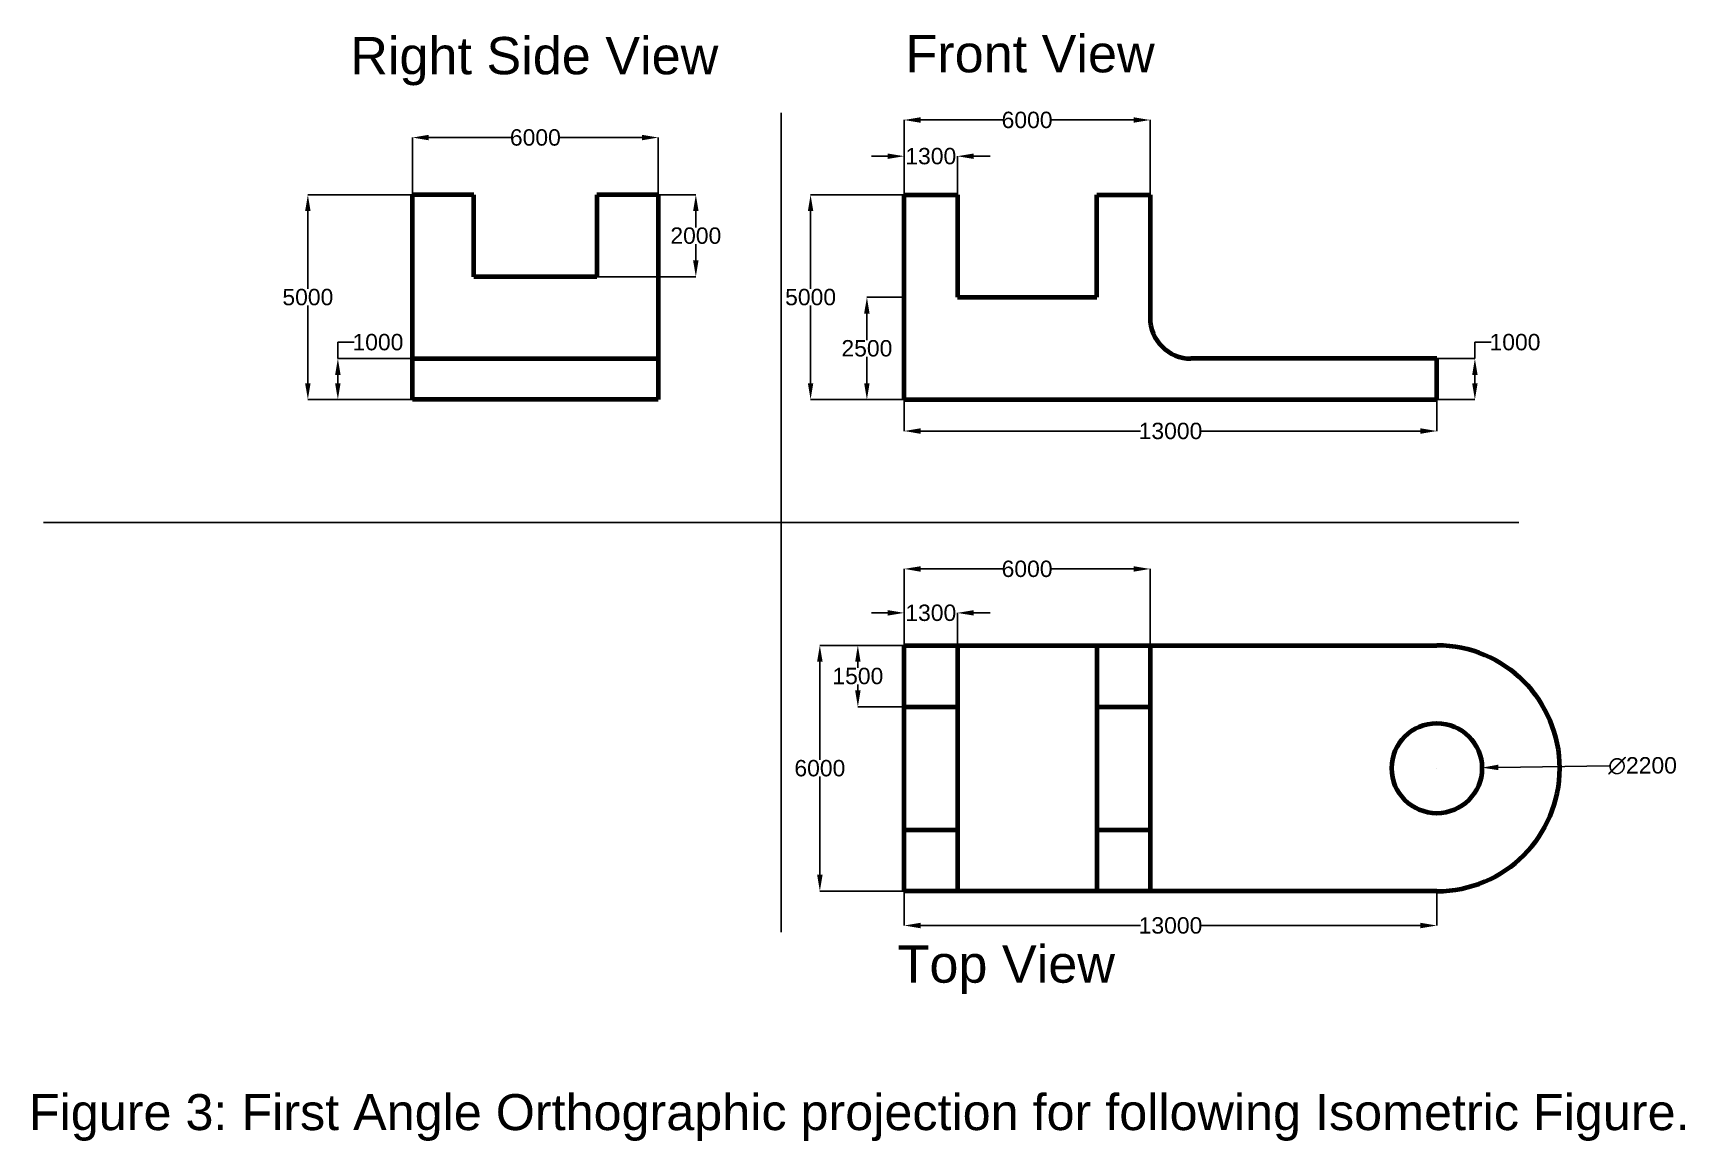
# Model space of a CAD drawing. Header units: inches. Extents: x -8858 to 31456, y -15775 to 11271.
import ezdxf

# ---------------------------------------------------------------- set-up
doc = ezdxf.new("R2010")
doc.units = ezdxf.units.IN
doc.header["$MEASUREMENT"] = 0
doc.styles.get("Standard").update_dxf_attribs({"font": 'arial.ttf'})
doc.dimstyles.get("Standard").update_dxf_attribs({"dimtxt": 400, "dimasz": 400, "dimexe": 0.18, "dimexo": 0.0625, "dimgap": 0.09, "dimtad": 0, "dimtih": 1, "dimtoh": 1, "dimdec": 0, "dimzin": 0, "dimdsep": 46, "dimtxsty": 'Standard', "dimcen": 0.09, "dimadec": 0, "dimazin": 0, "dimtfac": 1, "dimtdec": 0, "dimtofl": 0, "dimtmove": 0, "dimatfit": 3, "dimfxl": 1, "dimtolj": 1, "dimtzin": 0, "dimarcsym": 0})

# ---------------------------------------------------------------- blocks, each defined once
blk = doc.blocks.new('*D1')
at = {"color": 0, "lineweight": -2, "transparency": 16777216}
for p, q in [((12401, 7323), (10118, 7323)), ((10118, 6923), (10118, 5027)), ((10118, 2723), (10118, 4619)), ((12401, 2323), (10118, 2323))]:
    blk.add_line(p, q, dxfattribs=at)
at = {"color": 0, "transparency": 16777216}
for points in [[(10051, 6923), (10184, 6923), (10118, 7323)], [(10051, 2723), (10184, 2723), (10118, 2323)]]:
    blk.add_solid(points, dxfattribs=at)
at = {"layer": 'Defpoints', "color": 0, "transparency": 16777216}
for p in [(10118, 7323), (12401, 7323), (12401, 2323)]:
    blk.add_point(p, dxfattribs=at)
at = {"color": 0, "transparency": 16777216, "insert": (10118, 4823), "char_height": 400, "attachment_point": 5}
blk.add_mtext('\\A1;5000', dxfattribs=at)
blk = doc.blocks.new('*D2')
at = {"color": 0, "lineweight": -2, "transparency": 16777216}
for p, q in [((12401, 4823), (11491, 4823)), ((11492, 4423), (11492, 3777)), ((11492, 2723), (11492, 3369)), ((12401, 2323), (11491, 2323))]:
    blk.add_line(p, q, dxfattribs=at)
at = {"color": 0, "transparency": 16777216}
for points in [[(11425, 4423), (11558, 4423), (11492, 4823)], [(11425, 2723), (11558, 2723), (11492, 2323)]]:
    blk.add_solid(points, dxfattribs=at)
at = {"layer": 'Defpoints', "color": 0, "transparency": 16777216}
for p in [(11492, 4823), (12401, 4823), (12401, 2323)]:
    blk.add_point(p, dxfattribs=at)
at = {"color": 0, "transparency": 16777216, "insert": (11492, 3573), "char_height": 400, "attachment_point": 5}
blk.add_mtext('\\A1;2500', dxfattribs=at)
blk = doc.blocks.new('*D3')
at = {"color": 0, "lineweight": -2, "transparency": 16777216}
for p, q in [((12401, 2323), (12401, 1555)), ((25401, 2323), (25401, 1555)), ((12801, 1555), (18168, 1555)), ((25001, 1555), (19635, 1555))]:
    blk.add_line(p, q, dxfattribs=at)
at = {"color": 0, "transparency": 16777216}
for points in [[(12801, 1622), (12801, 1488), (12401, 1555)], [(25001, 1622), (25001, 1488), (25401, 1555)]]:
    blk.add_solid(points, dxfattribs=at)
at = {"layer": 'Defpoints', "color": 0, "transparency": 16777216}
for p in [(12401, 2323), (25401, 2323), (25401, 1555)]:
    blk.add_point(p, dxfattribs=at)
at = {"color": 0, "transparency": 16777216, "insert": (18901, 1555), "char_height": 400, "attachment_point": 5}
blk.add_mtext('\\A1;13000', dxfattribs=at)
blk = doc.blocks.new('*D4')
at = {"color": 0, "lineweight": -2, "transparency": 16777216}
for p, q in [((12001, 8264), (11601, 8264)), ((12401, 7323), (12401, 8264)), ((13701, 7323), (13701, 8264)), ((14101, 8264), (14501, 8264))]:
    blk.add_line(p, q, dxfattribs=at)
at = {"color": 0, "transparency": 16777216}
for points in [[(12001, 8330), (12001, 8197), (12401, 8264)], [(14101, 8330), (14101, 8197), (13701, 8264)]]:
    blk.add_solid(points, dxfattribs=at)
at = {"layer": 'Defpoints', "color": 0, "transparency": 16777216}
for p in [(13701, 8264), (12401, 7323), (13701, 7323)]:
    blk.add_point(p, dxfattribs=at)
at = {"color": 0, "transparency": 16777216, "insert": (13051, 8264), "char_height": 400, "attachment_point": 5}
blk.add_mtext('\\A1;1300', dxfattribs=at)
blk = doc.blocks.new('*D5')
at = {"color": 0, "lineweight": -2, "transparency": 16777216}
for p, q in [((12401, 7323), (12401, 9148)), ((12801, 9148), (14804, 9148)), ((18001, 9148), (15999, 9148)), ((18401, 7323), (18401, 9148))]:
    blk.add_line(p, q, dxfattribs=at)
at = {"color": 0, "transparency": 16777216}
for points in [[(12801, 9215), (12801, 9081), (12401, 9148)], [(18001, 9215), (18001, 9081), (18401, 9148)]]:
    blk.add_solid(points, dxfattribs=at)
at = {"layer": 'Defpoints', "color": 0, "transparency": 16777216}
for p in [(18401, 9148), (12401, 7323), (18401, 7323)]:
    blk.add_point(p, dxfattribs=at)
at = {"color": 0, "transparency": 16777216, "insert": (15401, 9148), "char_height": 400, "attachment_point": 5}
blk.add_mtext('\\A1;6000', dxfattribs=at)
blk = doc.blocks.new('*D6')
at = {"color": 0, "lineweight": -2, "transparency": 16777216}
for p, q in [((26330, 3323), (26330, 3723)), ((26330, 3723), (26730, 3723)), ((25401, 3323), (26330, 3323)), ((26330, 2723), (26330, 2923)), ((25401, 2323), (26330, 2323))]:
    blk.add_line(p, q, dxfattribs=at)
at = {"color": 0, "transparency": 16777216}
for points in [[(26263, 2923), (26396, 2923), (26330, 3323)], [(26263, 2723), (26396, 2723), (26330, 2323)]]:
    blk.add_solid(points, dxfattribs=at)
at = {"layer": 'Defpoints', "color": 0, "transparency": 16777216}
for p in [(25401, 3323), (26330, 3323), (25401, 2323)]:
    blk.add_point(p, dxfattribs=at)
at = {"color": 0, "transparency": 16777216, "insert": (27308, 3723), "char_height": 400, "attachment_point": 5}
blk.add_mtext('\\A1;1000', dxfattribs=at)
blk = doc.blocks.new('*D7')
at = {"color": 0, "lineweight": -2, "transparency": 16777216}
for p, q in [((12401, -3677), (10344, -3677)), ((10344, -4077), (10344, -6473)), ((10344, -9277), (10344, -6881)), ((12401, -9677), (10344, -9677))]:
    blk.add_line(p, q, dxfattribs=at)
at = {"color": 0, "transparency": 16777216}
for points in [[(10277, -4077), (10411, -4077), (10344, -3677)], [(10277, -9277), (10411, -9277), (10344, -9677)]]:
    blk.add_solid(points, dxfattribs=at)
at = {"layer": 'Defpoints', "color": 0, "transparency": 16777216}
for p in [(10344, -3677), (12401, -3677), (12401, -9677)]:
    blk.add_point(p, dxfattribs=at)
at = {"color": 0, "transparency": 16777216, "insert": (10344, -6677), "char_height": 400, "attachment_point": 5}
blk.add_mtext('\\A1;6000', dxfattribs=at)
blk = doc.blocks.new('*D8')
at = {"color": 0, "lineweight": -2, "transparency": 16777216}
for p, q in [((12401, -3677), (11271, -3677)), ((11271, -4077), (11271, -4223)), ((11271, -4777), (11271, -4631)), ((12401, -5177), (11271, -5177))]:
    blk.add_line(p, q, dxfattribs=at)
at = {"color": 0, "transparency": 16777216}
for points in [[(11205, -4077), (11338, -4077), (11271, -3677)], [(11205, -4777), (11338, -4777), (11271, -5177)]]:
    blk.add_solid(points, dxfattribs=at)
at = {"layer": 'Defpoints', "color": 0, "transparency": 16777216}
for p in [(11271, -3677), (12401, -3677), (12401, -5177)]:
    blk.add_point(p, dxfattribs=at)
at = {"color": 0, "transparency": 16777216, "insert": (11271, -4427), "char_height": 400, "attachment_point": 5}
blk.add_mtext('\\A1;1500', dxfattribs=at)
blk = doc.blocks.new('*D9')
at = {"color": 0, "lineweight": -2, "transparency": 16777216}
for p, q in [((12001, -2884), (11601, -2884)), ((12401, -3677), (12401, -2884)), ((13701, -3677), (13701, -2884)), ((14101, -2884), (14501, -2884))]:
    blk.add_line(p, q, dxfattribs=at)
at = {"color": 0, "transparency": 16777216}
for points in [[(12001, -2817), (12001, -2950), (12401, -2884)], [(14101, -2817), (14101, -2950), (13701, -2884)]]:
    blk.add_solid(points, dxfattribs=at)
at = {"layer": 'Defpoints', "color": 0, "transparency": 16777216}
for p in [(13701, -2884), (12401, -3677), (13701, -3677)]:
    blk.add_point(p, dxfattribs=at)
at = {"color": 0, "transparency": 16777216, "insert": (13051, -2884), "char_height": 400, "attachment_point": 5}
blk.add_mtext('\\A1;1300', dxfattribs=at)
blk = doc.blocks.new('*D10')
at = {"color": 0, "lineweight": -2, "transparency": 16777216}
for p, q in [((12401, -3677), (12401, -1811)), ((12801, -1811), (14804, -1811)), ((18001, -1811), (15999, -1811)), ((18401, -3677), (18401, -1811))]:
    blk.add_line(p, q, dxfattribs=at)
at = {"color": 0, "transparency": 16777216}
for points in [[(12801, -1745), (12801, -1878), (12401, -1811)], [(18001, -1745), (18001, -1878), (18401, -1811)]]:
    blk.add_solid(points, dxfattribs=at)
at = {"layer": 'Defpoints', "color": 0, "transparency": 16777216}
for p in [(18401, -1811), (12401, -3677), (18401, -3677)]:
    blk.add_point(p, dxfattribs=at)
at = {"color": 0, "transparency": 16777216, "insert": (15401, -1811), "char_height": 400, "attachment_point": 5}
blk.add_mtext('\\A1;6000', dxfattribs=at)
blk = doc.blocks.new('*D11')
at = {"color": 0, "lineweight": -2, "transparency": 16777216}
for p, q in [((401, 7323), (-2151, 7323)), ((-2151, 6923), (-2151, 5027)), ((-2151, 2723), (-2151, 4619)), ((401, 2323), (-2151, 2323))]:
    blk.add_line(p, q, dxfattribs=at)
at = {"color": 0, "transparency": 16777216}
for points in [[(-2218, 6923), (-2084, 6923), (-2151, 7323)], [(-2218, 2723), (-2084, 2723), (-2151, 2323)]]:
    blk.add_solid(points, dxfattribs=at)
at = {"layer": 'Defpoints', "color": 0, "transparency": 16777216}
for p in [(-2151, 7323), (401, 7323), (401, 2323)]:
    blk.add_point(p, dxfattribs=at)
at = {"color": 0, "transparency": 16777216, "insert": (-2151, 4823), "char_height": 400, "attachment_point": 5}
blk.add_mtext('\\A1;5000', dxfattribs=at)
blk = doc.blocks.new('*D12')
at = {"color": 0, "lineweight": -2, "transparency": 16777216}
for p, q in [((-1419, 3323), (-1419, 3723)), ((-1419, 3723), (-1019, 3723)), ((401, 3323), (-1419, 3323)), ((-1419, 2723), (-1419, 2923)), ((401, 2323), (-1419, 2323))]:
    blk.add_line(p, q, dxfattribs=at)
at = {"color": 0, "transparency": 16777216}
for points in [[(-1486, 2923), (-1352, 2923), (-1419, 3323)], [(-1486, 2723), (-1352, 2723), (-1419, 2323)]]:
    blk.add_solid(points, dxfattribs=at)
at = {"layer": 'Defpoints', "color": 0, "transparency": 16777216}
for p in [(-1419, 3323), (401, 3323), (401, 2323)]:
    blk.add_point(p, dxfattribs=at)
at = {"color": 0, "transparency": 16777216, "insert": (-441, 3723), "char_height": 400, "attachment_point": 5}
blk.add_mtext('\\A1;1000', dxfattribs=at)
blk = doc.blocks.new('*D13')
at = {"color": 0, "lineweight": -2, "transparency": 16777216}
for p, q in [((401, 7323), (401, 8719)), ((801, 8719), (2804, 8719)), ((6001, 8719), (3999, 8719)), ((6401, 7323), (6401, 8719))]:
    blk.add_line(p, q, dxfattribs=at)
at = {"color": 0, "transparency": 16777216}
for points in [[(801, 8786), (801, 8652), (401, 8719)], [(6001, 8786), (6001, 8652), (6401, 8719)]]:
    blk.add_solid(points, dxfattribs=at)
at = {"layer": 'Defpoints', "color": 0, "transparency": 16777216}
for p in [(6401, 8719), (401, 7323), (6401, 7323)]:
    blk.add_point(p, dxfattribs=at)
at = {"color": 0, "transparency": 16777216, "insert": (3401, 8719), "char_height": 400, "attachment_point": 5}
blk.add_mtext('\\A1;6000', dxfattribs=at)
blk = doc.blocks.new('*D14')
at = {"color": 0, "lineweight": -2, "transparency": 16777216}
for p, q in [((4901, 7323), (7317, 7323)), ((7317, 6923), (7317, 6527)), ((7317, 5723), (7317, 6119)), ((4901, 5323), (7317, 5323))]:
    blk.add_line(p, q, dxfattribs=at)
at = {"color": 0, "transparency": 16777216}
for points in [[(7250, 6923), (7384, 6923), (7317, 7323)], [(7250, 5723), (7384, 5723), (7317, 5323)]]:
    blk.add_solid(points, dxfattribs=at)
at = {"layer": 'Defpoints', "color": 0, "transparency": 16777216}
for p in [(4901, 7323), (7317, 7323), (4901, 5323)]:
    blk.add_point(p, dxfattribs=at)
at = {"color": 0, "transparency": 16777216, "insert": (7317, 6323), "char_height": 400, "attachment_point": 5}
blk.add_mtext('\\A1;2000', dxfattribs=at)
blk = doc.blocks.new('*D15')
at = {"color": 0, "lineweight": -2, "transparency": 16777216}
for p, q in [((25401, -6677), (25401, -6677)), ((25401, -6677), (25401, -6677)), ((29608, -6618), (26901, -6656))]:
    blk.add_line(p, q, dxfattribs=at)
at = {"color": 0, "transparency": 16777216}
blk.add_solid([(26900, -6589), (26902, -6723), (26501, -6662)], dxfattribs=at)
at = {"layer": 'Defpoints', "color": 0, "transparency": 16777216}
for p in [(24301, -6693), (26501, -6662)]:
    blk.add_point(p, dxfattribs=at)
at = {"color": 0, "transparency": 16777216, "insert": (30422, -6618), "char_height": 400, "attachment_point": 5}
blk.add_mtext('\\A1;∅2200', dxfattribs=at)
blk = doc.blocks.new('*D16')
at = {"color": 0, "lineweight": -2, "transparency": 16777216}
for p, q in [((12401, -9677), (12401, -10516)), ((25401, -9677), (25401, -10516)), ((12801, -10516), (18168, -10516)), ((25001, -10516), (19635, -10516))]:
    blk.add_line(p, q, dxfattribs=at)
at = {"color": 0, "transparency": 16777216}
for points in [[(12801, -10449), (12801, -10582), (12401, -10516)], [(25001, -10449), (25001, -10582), (25401, -10516)]]:
    blk.add_solid(points, dxfattribs=at)
at = {"layer": 'Defpoints', "color": 0, "transparency": 16777216}
for p in [(12401, -9677), (25401, -9677), (25401, -10516)]:
    blk.add_point(p, dxfattribs=at)
at = {"color": 0, "transparency": 16777216, "insert": (18901, -10516), "char_height": 400, "attachment_point": 5}
blk.add_mtext('\\A1;13000', dxfattribs=at)

msp = doc.modelspace()

# ---------------------------------------------------------------- linework, layer by layer
for p, q in [((9401.3, 9322.9), (9401.3, -10677.1)), ((4901.3, 5322.9), (4901.3, 7322.9)), ((6401.3, 2322.9), (6401.3, 7322.9)), ((401.3, 2322.9), (401.3, 3322.9)), ((9401.3, -677.1), (-8598.7, -677.1)), ((9401.3, -677.1), (27401.3, -677.1)), ((12401.3, -3677.1), (12401.3, -5177.1)), ((12401.3, -3677.1), (12401.3, -9677.1)), ((12401.3, -9677.1), (12401.3, -8177.1)), ((17101.3, -9677.1), (17101.3, -8177.1))]:
    msp.add_line(p, q)
at = {"lineweight": 80}
for p, q in [((401.3, 2322.9), (401.3, 7322.9)), ((1901.3, 7322.9), (401.3, 7322.9)), ((1901.3, 5322.9), (1901.3, 7322.9)), ((6401.3, 7322.9), (4901.3, 7322.9)), ((4901.3, 7322.9), (4901.3, 5322.9)), ((6401.3, 7322.9), (6401.3, 2322.9)), ((12401.3, 2322.9), (12401.3, 7322.9)), ((12401.3, 7322.9), (13701.3, 7322.9)), ((13701.3, 7322.9), (13701.3, 4822.9)), ((17101.3, 4822.9), (17101.3, 7322.9)), ((17101.3, 7322.9), (18401.3, 7322.9)), ((18401.3, 7322.9), (18401.3, 4322.9)), ((4901.3, 5322.9), (1901.3, 5322.9)), ((13701.3, 4822.9), (17101.3, 4822.9)), ((401.3, 3322.9), (6401.3, 3322.9)), ((25401.3, 3322.9), (19401.3, 3322.9)), ((25401.3, 2322.9), (25401.3, 3322.9)), ((6401.3, 2322.9), (401.3, 2322.9)), ((12401.3, 2322.9), (25401.3, 2322.9)), ((12401.3, -3677.1), (25401.3, -3677.1)), ((12401.3, -9677.1), (12401.3, -3677.1)), ((13701.3, -3677.1), (13701.3, -9677.1)), ((17101.3, -3677.1), (17101.3, -5177.1)), ((17101.3, -3677.1), (17101.3, -9677.1)), ((18401.3, -3677.1), (18401.3, -9677.1)), ((12401.3, -5177.1), (13701.3, -5177.1)), ((17101.3, -5177.1), (18401.3, -5177.1)), ((12401.3, -8177.1), (13701.3, -8177.1)), ((17101.3, -8177.1), (18401.3, -8177.1)), ((25401.3, -9677.1), (12401.3, -9677.1))]:
    msp.add_line(p, q, dxfattribs=at)
msp.add_circle((25401.3, -6677.1), 1100, dxfattribs=at)
for centre, radius, start, end in [((19401.3, 4322.9), 1000, 180, 270), ((25401.3, -6677.1), 3000, 270, 90)]:
    msp.add_arc(centre, radius, start, end, dxfattribs=at)

# ---------------------------------------------------------------- texts
for s, height, p in [('Right Side View', 910.959, (-1117, 10264.1)), ('Front View', 910.96, (12433.1, 10311.5)), ('Top View', 910.96, (12241.3, -11911.7)), ('Figure 3: First Angle Orthographic projection for following Isometric Figure.', 878.835, (-8958.5, -15510))]:
    msp.add_text(s, height=height).set_placement(p)

# ---------------------------------------------------------------- dimensions: what is measured, and where the dimension line sits
at = {"color": 242, "true_color": 0xcd2027}
for p1, p2, distance, picture, middle in [((12401.3, 7322.9), (18401.3, 7322.9), 1825.2, '*D5', (15401.3, 9148.2)), ((4901.3, 5322.9), (4901.3, 7322.9), -2415.8, '*D14', (7317.1, 6322.9)), ((12401.3, -3677.1), (18401.3, -3677.1), 1865.8, '*D10', (15401.3, -1811.2))]:
    dim = msp.add_aligned_dim(p1=p1, p2=p2, distance=distance, dimstyle='Standard', dxfattribs=at)
    dim.commit()
    dim.dimension.update_dxf_attribs({"geometry": picture, "text_midpoint": middle})
for base, p1, p2, picture, middle in [((6401.3, 8718.9), (401.3, 7322.9), (6401.3, 7322.9), '*D13', (3401.3, 8718.9)), ((13701.3, 8263.8), (12401.3, 7322.9), (13701.3, 7322.9), '*D4', (13051.3, 8263.8)), ((25401.3, 1555), (12401.3, 2322.9), (25401.3, 2322.9), '*D3', (18901.3, 1555)), ((13701.3, -2883.7), (12401.3, -3677.1), (13701.3, -3677.1), '*D9', (13051.3, -2883.7)), ((25401.3, -10515.5), (12401.3, -9677.1), (25401.3, -9677.1), '*D16', (18901.3, -10515.5))]:
    dim = msp.add_linear_dim(base=base, p1=p1, p2=p2, dimstyle='Standard', dxfattribs=at)
    dim.commit()
    dim.dimension.update_dxf_attribs({"geometry": picture, "text_midpoint": middle})
for base, p1, p2, picture, middle in [((-2151, 7322.9), (401.3, 2322.9), (401.3, 7322.9), '*D11', (-2151, 4822.9)), ((10117.7, 7322.9), (12401.3, 2322.9), (12401.3, 7322.9), '*D1', (10117.7, 4822.9)), ((11491.6, 4822.9), (12401.3, 2322.9), (12401.3, 4822.9), '*D2', (11491.6, 3572.9)), ((-1418.9, 3322.9), (401.3, 2322.9), (401.3, 3322.9), '*D12', (-441.1, 3722.9)), ((26329.8, 3322.9), (25401.3, 2322.9), (25401.3, 3322.9), '*D6', (27307.6, 3722.9)), ((10344.1, -3677.1), (12401.3, -9677.1), (12401.3, -3677.1), '*D7', (10344.1, -6677.1)), ((11271.5, -3677.1), (12401.3, -5177.1), (12401.3, -3677.1), '*D8', (11271.5, -4427.1))]:
    dim = msp.add_linear_dim(base=base, p1=p1, p2=p2, angle=90, dimstyle='Standard', dxfattribs=at)
    dim.commit()
    dim.dimension.update_dxf_attribs({"geometry": picture, "text_midpoint": middle})
dim = msp.add_diameter_dim_2p(p1=(24301.4, -6692.5), p2=(26501.2, -6661.6), dimstyle='Standard', dxfattribs=at)
dim.commit()
dim.dimension.update_dxf_attribs({"geometry": '*D15', "text_midpoint": (29607.9, -6617.9), "dimtype": 163})

doc.saveas('drawing.dxf')
